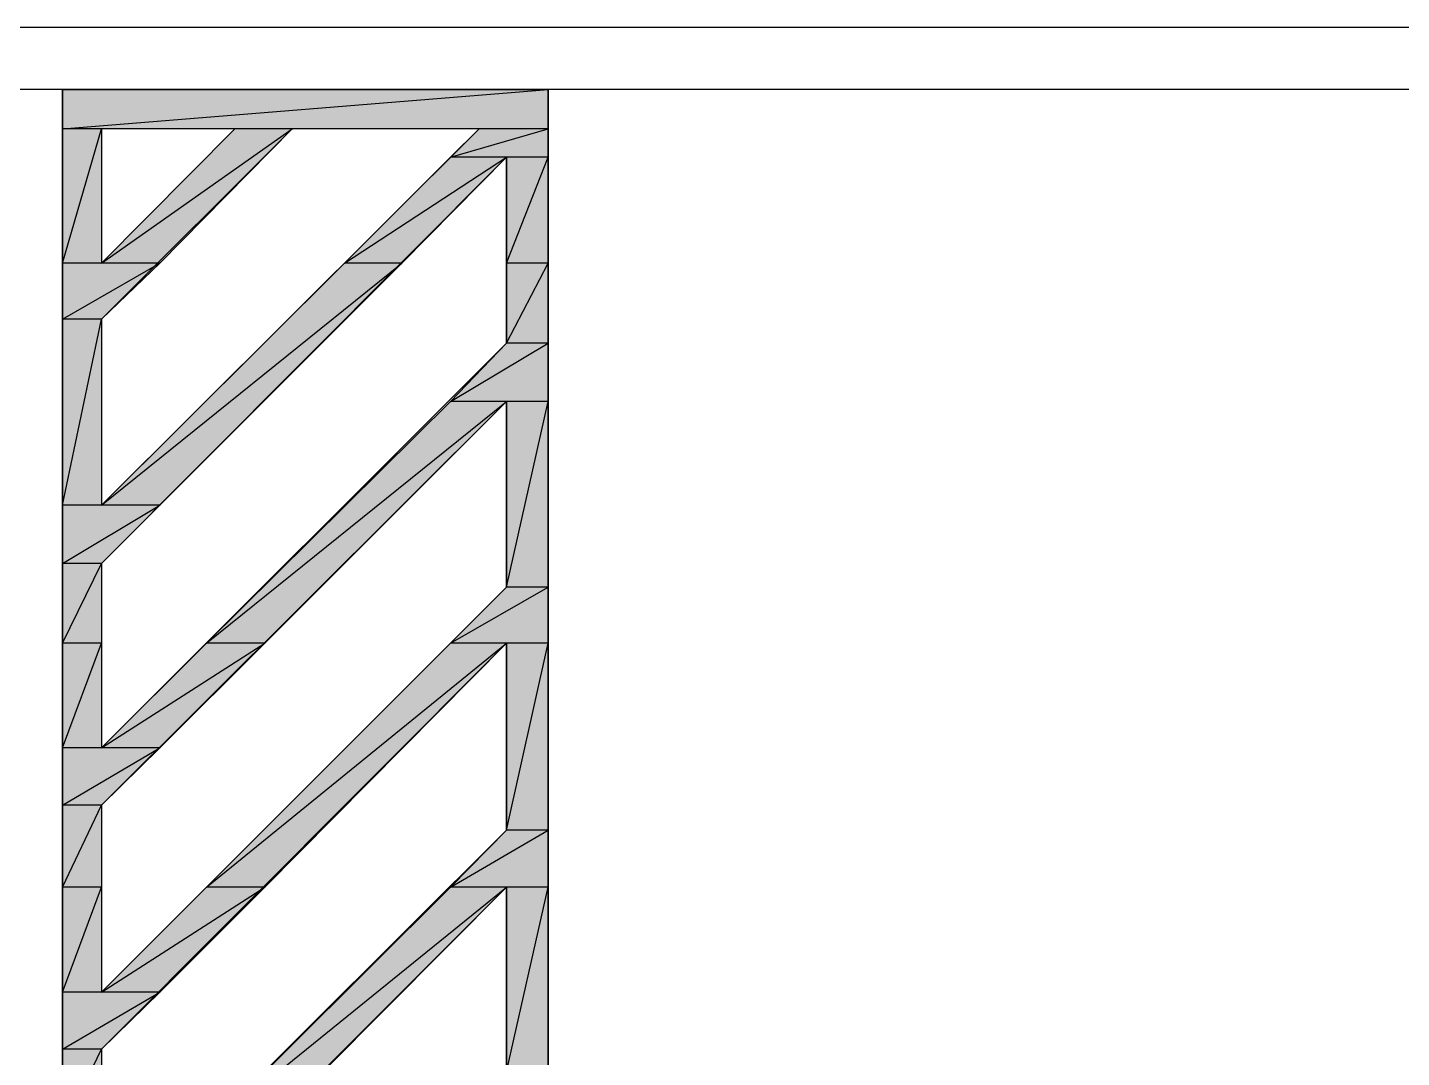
# Model space of a CAD drawing. Header units: millimetres. Extents: x 2273 to 2522, y 1034 to 1187.
# Drawn here: x 2295.36 to 2298.754, y 1131.132 to 1133.677 of the extents above; entities that cross this region are included whole.
import ezdxf

# ---------------------------------------------------------------- set-up
doc = ezdxf.new("R2010")
doc.units = ezdxf.units.MM
doc.layers.add('LAYER8', color=8, linetype='Continuous')

msp = doc.modelspace()

# ---------------------------------------------------------------- hatches: boundary and pattern name
at = {"layer": 'LAYER8', "linetype": 'Continuous'}
for points in [[(2295.4461, 1133.4265), (2296.6461, 1133.5236), (2296.6461, 1133.4265), (2295.4461, 1133.4265), (2296.6461, 1133.5236), (2295.4461, 1133.5236)], [(2295.4461, 1133.0942), (2295.5431, 1133.4265), (2295.5431, 1133.0942), (2295.4461, 1133.0942), (2295.5431, 1133.4265), (2295.4461, 1133.4265)], [(2295.5431, 1133.0942), (2296.0137, 1133.4265), (2295.6872, 1133.0942), (2295.5431, 1133.0942), (2296.0137, 1133.4265), (2295.8725, 1133.4265)], [(2296.4049, 1133.356), (2296.6461, 1133.4265), (2296.6461, 1133.356), (2296.4049, 1133.356), (2296.6461, 1133.4265), (2296.4755, 1133.4265)], [(2296.1431, 1133.0942), (2296.5431, 1133.356), (2296.2843, 1133.0942), (2296.1431, 1133.0942), (2296.5431, 1133.356), (2296.4049, 1133.356)], [(2296.5431, 1133.0942), (2296.6461, 1133.356), (2296.6461, 1133.0942), (2296.5431, 1133.0942), (2296.6461, 1133.356), (2296.5431, 1133.356)], [(2295.4461, 1132.956), (2295.6872, 1133.0942), (2295.5431, 1132.956), (2295.4461, 1132.956), (2295.6872, 1133.0942), (2295.4461, 1133.0942)], [(2295.5431, 1132.4971), (2296.2843, 1133.0942), (2295.6872, 1132.4971), (2295.5431, 1132.4971), (2296.2843, 1133.0942), (2296.1431, 1133.0942)], [(2296.5431, 1132.8971), (2296.6461, 1133.0942), (2296.6461, 1132.8971), (2296.5431, 1132.8971), (2296.6461, 1133.0942), (2296.5431, 1133.0942)], [(2295.4461, 1132.4971), (2295.5431, 1132.956), (2295.5431, 1132.4971), (2295.4461, 1132.4971), (2295.5431, 1132.956), (2295.4461, 1132.956)], [(2296.4049, 1132.753), (2296.6461, 1132.8971), (2296.6461, 1132.753), (2296.4049, 1132.753), (2296.6461, 1132.8971), (2296.5431, 1132.8971)], [(2295.8019, 1132.156), (2296.5431, 1132.753), (2295.9461, 1132.156), (2295.8019, 1132.156), (2296.5431, 1132.753), (2296.4049, 1132.753)], [(2296.5431, 1132.2942), (2296.6461, 1132.753), (2296.6461, 1132.2942), (2296.5431, 1132.2942), (2296.6461, 1132.753), (2296.5431, 1132.753)], [(2295.4461, 1132.353), (2295.6872, 1132.4971), (2295.5431, 1132.353), (2295.4461, 1132.353), (2295.6872, 1132.4971), (2295.4461, 1132.4971)], [(2295.4461, 1132.156), (2295.5431, 1132.353), (2295.5431, 1132.156), (2295.4461, 1132.156), (2295.5431, 1132.353), (2295.4461, 1132.353)], [(2296.4049, 1132.156), (2296.6461, 1132.2942), (2296.6461, 1132.156), (2296.4049, 1132.156), (2296.6461, 1132.2942), (2296.5431, 1132.2942)], [(2295.4461, 1131.8971), (2295.5431, 1132.156), (2295.5431, 1131.8971), (2295.4461, 1131.8971), (2295.5431, 1132.156), (2295.4461, 1132.156)], [(2295.5431, 1131.8971), (2295.9461, 1132.156), (2295.6872, 1131.8971), (2295.5431, 1131.8971), (2295.9461, 1132.156), (2295.8019, 1132.156)], [(2295.8019, 1131.553), (2296.5431, 1132.156), (2295.9461, 1131.553), (2295.8019, 1131.553), (2296.5431, 1132.156), (2296.4049, 1132.156)], [(2296.5431, 1131.6942), (2296.6461, 1132.156), (2296.6461, 1131.6942), (2296.5431, 1131.6942), (2296.6461, 1132.156), (2296.5431, 1132.156)], [(2295.4461, 1131.756), (2295.6872, 1131.8971), (2295.5431, 1131.756), (2295.4461, 1131.756), (2295.6872, 1131.8971), (2295.4461, 1131.8971)], [(2295.4461, 1131.553), (2295.5431, 1131.756), (2295.5431, 1131.553), (2295.4461, 1131.553), (2295.5431, 1131.756), (2295.4461, 1131.756)], [(2296.4049, 1131.553), (2296.6461, 1131.6942), (2296.6461, 1131.553), (2296.4049, 1131.553), (2296.6461, 1131.6942), (2296.5431, 1131.6942)], [(2295.4461, 1131.2942), (2295.5431, 1131.553), (2295.5431, 1131.2942), (2295.4461, 1131.2942), (2295.5431, 1131.553), (2295.4461, 1131.553)], [(2295.5431, 1131.2942), (2295.9461, 1131.553), (2295.6872, 1131.2942), (2295.5431, 1131.2942), (2295.9461, 1131.553), (2295.8019, 1131.553)], [(2295.8019, 1130.953), (2296.5431, 1131.553), (2295.9461, 1130.953), (2295.8019, 1130.953), (2296.5431, 1131.553), (2296.4049, 1131.553)], [(2296.5431, 1131.0971), (2296.6461, 1131.553), (2296.6461, 1131.0971), (2296.5431, 1131.0971), (2296.6461, 1131.553), (2296.5431, 1131.553)], [(2295.4461, 1131.153), (2295.6872, 1131.2942), (2295.5431, 1131.153), (2295.4461, 1131.153), (2295.6872, 1131.2942), (2295.4461, 1131.2942)], [(2295.4461, 1130.953), (2295.5431, 1131.153), (2295.5431, 1130.953), (2295.4461, 1130.953), (2295.5431, 1131.153), (2295.4461, 1131.153)]]:
    msp.add_hatch(color=2, dxfattribs=at).paths.add_polyline_path(points)

# ---------------------------------------------------------------- linework, layer by layer
for points in [[(2303.999, 1133.6765), (2274.0813, 1133.6765)], [(2303.849, 1133.5236), (2274.2313, 1133.5236)]]:
    msp.add_lwpolyline(points, dxfattribs=at)
at = {"layer": 'LAYER8', "color": 2, "linetype": 'Continuous'}
for points in [[(2296.6461, 1133.4265), (2295.4461, 1133.4265), (2296.6461, 1133.5236), (2296.6461, 1133.4265)], [(2295.4461, 1133.4265), (2296.6461, 1133.5236), (2295.4461, 1133.5236), (2295.4461, 1133.4265)], [(2295.5431, 1133.0942), (2295.4461, 1133.0942), (2295.5431, 1133.4265), (2295.5431, 1133.0942)], [(2295.4461, 1133.0942), (2295.5431, 1133.4265), (2295.4461, 1133.4265), (2295.4461, 1133.0942)], [(2295.6872, 1133.0942), (2295.5431, 1133.0942), (2296.0137, 1133.4265), (2295.6872, 1133.0942)], [(2295.5431, 1133.0942), (2296.0137, 1133.4265), (2295.8725, 1133.4265), (2295.5431, 1133.0942)], [(2296.6461, 1133.356), (2296.4049, 1133.356), (2296.6461, 1133.4265), (2296.6461, 1133.356)], [(2296.4049, 1133.356), (2296.6461, 1133.4265), (2296.4755, 1133.4265), (2296.4049, 1133.356)], [(2296.2843, 1133.0942), (2296.1431, 1133.0942), (2296.5431, 1133.356), (2296.2843, 1133.0942)], [(2296.1431, 1133.0942), (2296.5431, 1133.356), (2296.4049, 1133.356), (2296.1431, 1133.0942)], [(2296.6461, 1133.0942), (2296.5431, 1133.0942), (2296.6461, 1133.356), (2296.6461, 1133.0942)], [(2296.5431, 1133.0942), (2296.6461, 1133.356), (2296.5431, 1133.356), (2296.5431, 1133.0942)], [(2295.5431, 1132.956), (2295.4461, 1132.956), (2295.6872, 1133.0942), (2295.5431, 1132.956)], [(2295.4461, 1132.956), (2295.6872, 1133.0942), (2295.4461, 1133.0942), (2295.4461, 1132.956)], [(2295.6872, 1132.4971), (2295.5431, 1132.4971), (2296.2843, 1133.0942), (2295.6872, 1132.4971)], [(2295.5431, 1132.4971), (2296.2843, 1133.0942), (2296.1431, 1133.0942), (2295.5431, 1132.4971)], [(2296.6461, 1132.8971), (2296.5431, 1132.8971), (2296.6461, 1133.0942), (2296.6461, 1132.8971)], [(2296.5431, 1132.8971), (2296.6461, 1133.0942), (2296.5431, 1133.0942), (2296.5431, 1132.8971)], [(2295.5431, 1132.4971), (2295.4461, 1132.4971), (2295.5431, 1132.956), (2295.5431, 1132.4971)], [(2295.4461, 1132.4971), (2295.5431, 1132.956), (2295.4461, 1132.956), (2295.4461, 1132.4971)], [(2296.6461, 1132.753), (2296.4049, 1132.753), (2296.6461, 1132.8971), (2296.6461, 1132.753)], [(2296.4049, 1132.753), (2296.6461, 1132.8971), (2296.5431, 1132.8971), (2296.4049, 1132.753)], [(2295.9461, 1132.156), (2295.8019, 1132.156), (2296.5431, 1132.753), (2295.9461, 1132.156)], [(2295.8019, 1132.156), (2296.5431, 1132.753), (2296.4049, 1132.753), (2295.8019, 1132.156)], [(2296.6461, 1132.2942), (2296.5431, 1132.2942), (2296.6461, 1132.753), (2296.6461, 1132.2942)], [(2296.5431, 1132.2942), (2296.6461, 1132.753), (2296.5431, 1132.753), (2296.5431, 1132.2942)], [(2295.5431, 1132.353), (2295.4461, 1132.353), (2295.6872, 1132.4971), (2295.5431, 1132.353)], [(2295.4461, 1132.353), (2295.6872, 1132.4971), (2295.4461, 1132.4971), (2295.4461, 1132.353)], [(2295.5431, 1132.156), (2295.4461, 1132.156), (2295.5431, 1132.353), (2295.5431, 1132.156)], [(2295.4461, 1132.156), (2295.5431, 1132.353), (2295.4461, 1132.353), (2295.4461, 1132.156)], [(2296.6461, 1132.156), (2296.4049, 1132.156), (2296.6461, 1132.2942), (2296.6461, 1132.156)], [(2296.4049, 1132.156), (2296.6461, 1132.2942), (2296.5431, 1132.2942), (2296.4049, 1132.156)], [(2295.5431, 1131.8971), (2295.4461, 1131.8971), (2295.5431, 1132.156), (2295.5431, 1131.8971)], [(2295.4461, 1131.8971), (2295.5431, 1132.156), (2295.4461, 1132.156), (2295.4461, 1131.8971)], [(2295.6872, 1131.8971), (2295.5431, 1131.8971), (2295.9461, 1132.156), (2295.6872, 1131.8971)], [(2295.5431, 1131.8971), (2295.9461, 1132.156), (2295.8019, 1132.156), (2295.5431, 1131.8971)], [(2295.9461, 1131.553), (2295.8019, 1131.553), (2296.5431, 1132.156), (2295.9461, 1131.553)], [(2295.8019, 1131.553), (2296.5431, 1132.156), (2296.4049, 1132.156), (2295.8019, 1131.553)], [(2296.6461, 1131.6942), (2296.5431, 1131.6942), (2296.6461, 1132.156), (2296.6461, 1131.6942)], [(2296.5431, 1131.6942), (2296.6461, 1132.156), (2296.5431, 1132.156), (2296.5431, 1131.6942)], [(2295.5431, 1131.756), (2295.4461, 1131.756), (2295.6872, 1131.8971), (2295.5431, 1131.756)], [(2295.4461, 1131.756), (2295.6872, 1131.8971), (2295.4461, 1131.8971), (2295.4461, 1131.756)], [(2295.5431, 1131.553), (2295.4461, 1131.553), (2295.5431, 1131.756), (2295.5431, 1131.553)], [(2295.4461, 1131.553), (2295.5431, 1131.756), (2295.4461, 1131.756), (2295.4461, 1131.553)], [(2296.6461, 1131.553), (2296.4049, 1131.553), (2296.6461, 1131.6942), (2296.6461, 1131.553)], [(2296.4049, 1131.553), (2296.6461, 1131.6942), (2296.5431, 1131.6942), (2296.4049, 1131.553)], [(2295.5431, 1131.2942), (2295.4461, 1131.2942), (2295.5431, 1131.553), (2295.5431, 1131.2942)], [(2295.4461, 1131.2942), (2295.5431, 1131.553), (2295.4461, 1131.553), (2295.4461, 1131.2942)], [(2295.6872, 1131.2942), (2295.5431, 1131.2942), (2295.9461, 1131.553), (2295.6872, 1131.2942)], [(2295.5431, 1131.2942), (2295.9461, 1131.553), (2295.8019, 1131.553), (2295.5431, 1131.2942)], [(2295.9461, 1130.953), (2295.8019, 1130.953), (2296.5431, 1131.553), (2295.9461, 1130.953)], [(2295.8019, 1130.953), (2296.5431, 1131.553), (2296.4049, 1131.553), (2295.8019, 1130.953)], [(2296.6461, 1131.0971), (2296.5431, 1131.0971), (2296.6461, 1131.553), (2296.6461, 1131.0971)], [(2296.5431, 1131.0971), (2296.6461, 1131.553), (2296.5431, 1131.553), (2296.5431, 1131.0971)], [(2295.5431, 1131.153), (2295.4461, 1131.153), (2295.6872, 1131.2942), (2295.5431, 1131.153)], [(2295.4461, 1131.153), (2295.6872, 1131.2942), (2295.4461, 1131.2942), (2295.4461, 1131.153)], [(2295.5431, 1130.953), (2295.4461, 1130.953), (2295.5431, 1131.153), (2295.5431, 1130.953)], [(2295.4461, 1130.953), (2295.5431, 1131.153), (2295.4461, 1131.153), (2295.4461, 1130.953)]]:
    msp.add_lwpolyline(points, dxfattribs=at)
at = {"layer": 'LAYER8', "color": 0, "linetype": 'Continuous'}
for points in [[(2295.4461, 1133.5236), (2296.6461, 1133.5236), (2296.6461, 1128.5236), (2295.4461, 1128.5236), (2295.4461, 1133.5236)], [(2296.6461, 1128.5236), (2296.6461, 1133.5236)], [(2295.5431, 1132.4971), (2296.4755, 1133.4265), (2296.0137, 1133.4265), (2295.5431, 1132.956), (2295.5431, 1132.4971)], [(2295.5431, 1133.0942), (2295.8725, 1133.4265), (2295.5431, 1133.4265), (2295.5431, 1133.0942)], [(2295.5431, 1132.353), (2295.5431, 1131.8971), (2296.5431, 1132.8971), (2296.5431, 1133.356), (2295.5431, 1132.353)], [(2295.5431, 1131.756), (2295.5431, 1131.2942), (2296.5431, 1132.2942), (2296.5431, 1132.753), (2295.5431, 1131.756)], [(2295.5431, 1131.153), (2295.5431, 1130.6971), (2296.5431, 1131.6942), (2296.5431, 1132.156), (2295.5431, 1131.153)], [(2295.5431, 1130.553), (2295.5431, 1130.0942), (2296.5431, 1131.0971), (2296.5431, 1131.553), (2295.5431, 1130.553)]]:
    msp.add_lwpolyline(points, dxfattribs=at)

doc.saveas('drawing.dxf')
